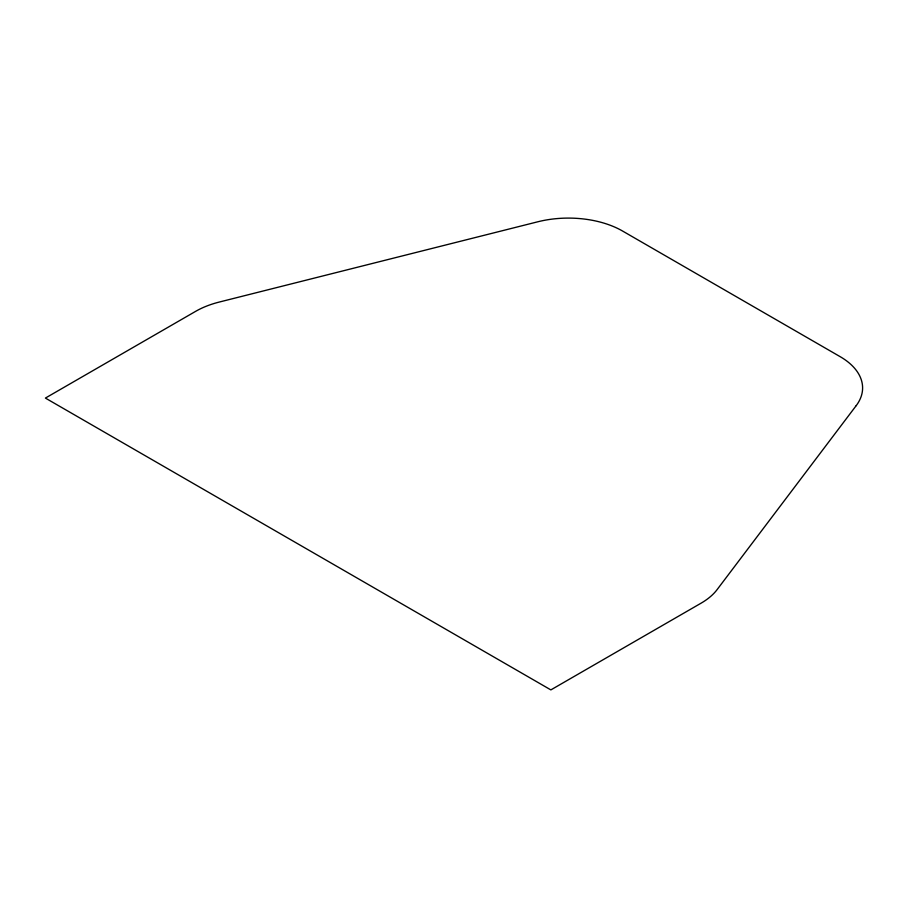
<?xml version="1.0" encoding="UTF-8"?>
<svg xmlns="http://www.w3.org/2000/svg" width="908" height="908" viewBox="0 0 908 908"><rect width="100%" height="100%" fill="white"/><g stroke="black" fill="none" stroke-linecap="round" stroke-linejoin="round"><path stroke-width="1.36" d="M856.21 405.626L717.138 589.576A76.59 44.22 0 0 1 701.101 603.162L550.861 689.898L45.4 398.079L195.651 311.342A76.59 44.22 0 0 1 219.168 302.08L537.786 221.79A76.59 44.22 0 0 1 622.582 231.041L840.172 356.674A76.59 44.22 0 0 1 856.21 405.626"/></g></svg>
